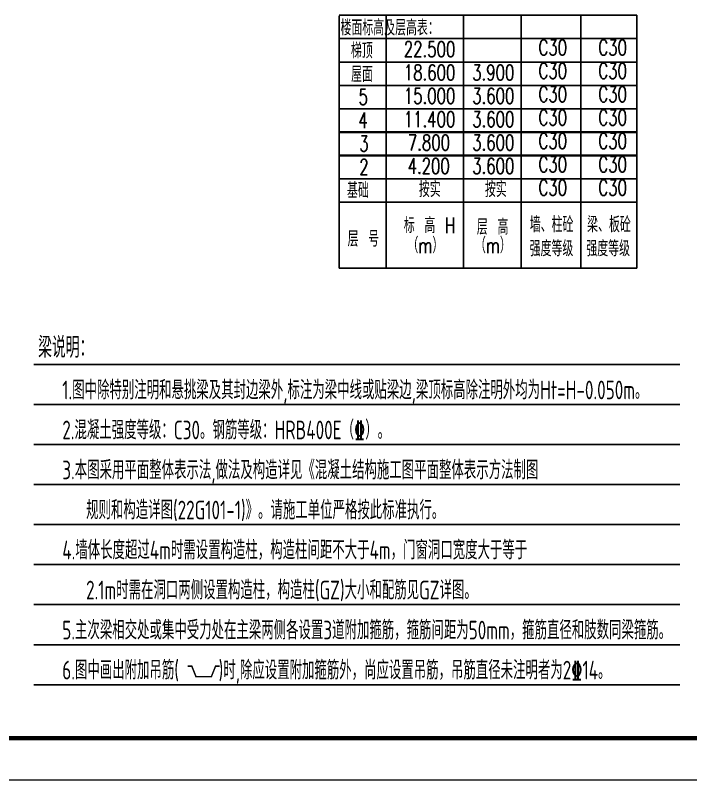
# Model space of a CAD drawing. Extents: x 3968514 to 5230306, y -516551 to -228246.
# Drawn here: x 4818189 to 4834469, y -425966 to -407541 of the extents above; entities that cross this region are included whole.
import ezdxf

# ---------------------------------------------------------------- set-up
doc = ezdxf.new("R2010")
doc.units = 0
doc.header["$LTSCALE"] = 1000
doc.header["$MEASUREMENT"] = 0
doc.layers.add('-S-text', color=7, linetype='Continuous')
doc.layers.add('墙柱楼面标高', color=7, linetype='Continuous')
doc.layers.add('BEAM-REINDJ', color=1, linetype='Continuous', lineweight=50)
doc.layers.add('FRAME', color=3, linetype='Continuous', lineweight=18)
doc.styles.add('HZ', font='txt.shx', dxfattribs={"width": 0.8, "bigfont": 'hztxt.shx'})
doc.styles.add('TSSD_DIMENSION', font='tssdeng.shx', dxfattribs={"width": 0.7, "bigfont": 'tssdchn.shx'})

# ---------------------------------------------------------------- blocks, each defined once
blk = doc.blocks.new('gsdgsfrtr')
at = {"layer": '墙柱楼面标高'}
for p, q in [((-524913, -1071132), (-517735, -1071132)), ((-523781, -1071150), (-523781, -1077231)), ((-521915, -1071132), (-521915, -1077231)), ((-520529, -1071132), (-520529, -1077231)), ((-519087, -1071132), (-519086, -1077231)), ((-517735, -1071132), (-517735, -1077231)), ((-524913, -1071695), (-517735, -1071695)), ((-524913, -1071695), (-517735, -1071695)), ((-524913, -1072259), (-517735, -1072259)), ((-524913, -1072822), (-517735, -1072822)), ((-524913, -1073385), (-517735, -1073385)), ((-524913, -1073948), (-517735, -1073948)), ((-524913, -1074511), (-517735, -1074511)), ((-524913, -1075074), (-517735, -1075074)), ((-524913, -1075074), (-517735, -1075074)), ((-524913, -1075074), (-517735, -1075074)), ((-524913, -1075637), (-517735, -1075637)), ((-524913, -1075637), (-517735, -1075637)), ((-524913, -1075637), (-517735, -1075637)), ((-524913, -1077231), (-517735, -1077231))]:
    blk.add_line(p, q, dxfattribs=at)
blk.add_lwpolyline([(-524913, -1071149), (-524913, -1077231)], dxfattribs=at)
at = {"layer": '墙柱楼面标高', "style": 'HZ', "width": 0.7}
for s, p in [('楼面标高及层高表：', (-524881, -1071619)), ('梯顶', (-524631, -1072173)), ('22.500', (-523355, -1072137)), ('C30', (-520108, -1072097)), ('C30', (-518666, -1072097)), ('C30', (-520108, -1072660)), ('C30', (-518666, -1072660)), ('屋面', (-524626, -1072742)), ('18.600', (-523355, -1072700)), ('3.900', (-521707, -1072700)), ('C30', (-520108, -1073223)), ('C30', (-518666, -1073223)), ('5', (-524446, -1073287)), ('15.000', (-523355, -1073263)), ('3.600', (-521707, -1073263)), ('C30', (-520108, -1073786)), ('C30', (-518666, -1073786)), ('4', (-524446, -1073850)), ('11.400', (-523355, -1073826)), ('3.600', (-521707, -1073826)), ('C30', (-520108, -1074349)), ('C30', (-518666, -1074349)), ('3', (-524428, -1074413)), ('7.800', (-523257, -1074389)), ('3.600', (-521707, -1074389)), ('2', (-524428, -1074976)), ('4.200', (-523263, -1074952)), ('3.600', (-521707, -1074952)), ('C30', (-520108, -1074912)), ('C30', (-518666, -1074912)), ('基础', (-524725, -1075539)), ('按实', (-522993, -1075515)), ('按实', (-521400, -1075515)), ('C30', (-520108, -1075475)), ('C30', (-518666, -1075475)), ('标 高 H', (-523356, -1076384)), ('层 高', (-521595, -1076421)), ('墙、柱砼', (-520320, -1076363)), ('梁、板砼', (-518937, -1076363)), ('层 号', (-524710, -1076708)), ('（m）', (-523268, -1076864)), ('（m）', (-521641, -1076864)), ('强度等级', (-520323, -1076942)), ('强度等级', (-518957, -1076942))]:
    blk.add_text(s, height=376, dxfattribs=at).set_placement(p)
blk = doc.blocks.new('A$C0B803521')
at = {"layer": 'FRAME', "lineweight": 140}
blk.add_line((-97543, 35252), (-16943, 35252), dxfattribs=at)
at = {"layer": 'FRAME', "lineweight": 18}
blk.add_line((-100043, 34252), (-15943, 34252), dxfattribs=at)

msp = doc.modelspace()

# ---------------------------------------------------------------- linework, layer by layer
at = {"layer": '-S-text', "color": 8}
for p, q in [((4818633.11363, -415958.99323, -0.30417), (4834210.76052, -415958.99323, -0.30417)), ((4818633.11363, -416923.63403, -0.30417), (4834210.76052, -416923.63403, -0.30417)), ((4818633.11363, -417888.27482, -0.30417), (4834210.76052, -417888.27482, -0.30417)), ((4818633.11363, -418852.91562, -0.30417), (4834210.76052, -418852.91562, -0.30417)), ((4818633.11363, -419817.55641, -0.30417), (4834210.76052, -419817.55641, -0.30417)), ((4818633.11363, -420782.1972, -0.30417), (4834210.76052, -420782.1972, -0.30417)), ((4818633.11363, -421746.838, -0.30417), (4834210.76052, -421746.838, -0.30417)), ((4818633.11363, -422711.47879, -0.30417), (4834210.76052, -422711.47879, -0.30417)), ((4818633.11363, -423676.11958, -0.30417), (4834210.76052, -423676.11958, -0.30417))]:
    msp.add_line(p, q, dxfattribs=at)
at = {"color": 1, "const_width": 60}
for points in [[(4825995.65056, -410357.0976), (4833174.2687, -410357.08641)], [(4825995.65056, -410920.21955), (4833174.2687, -410920.20835)]]:
    msp.add_lwpolyline(points, dxfattribs=at)
at = {"layer": 'BEAM-REINDJ', "const_width": 35, "elevation": -0.30417}
msp.add_lwpolyline([(4822343.67365, -423230.34889), (4822443.67365, -423230.34889), (4822543.67365, -423480.34889), (4822915.82209, -423480.34889), (4823015.82209, -423230.34889), (4823115.82209, -423230.34889)], dxfattribs=at)

# ---------------------------------------------------------------- block references
for name, p in [('A$C0B803521', (4860630.60781, -460218.25571)), ('gsdgsfrtr', (5350909.03377, 663590.77828))]:
    msp.add_blockref(name, p)

# ---------------------------------------------------------------- texts
at = {"layer": '-S-text', "style": 'TSSD_DIMENSION', "width": 0.7}
for s, height, p in [('梁说明：', 500, (4818739.85978, -415795.12304, -0.30417)), ('1.图中除特别注明和悬挑梁及其封边梁外,标注为梁中线或贴梁边,梁顶标高除注明外均为Ht=H-0.050m。', 450, (4819321.61082, -416796.9314, -0.30417)), ('2.混凝土强度等级：C30。钢筋等级：HRB400E（%%132）。', 450, (4819321.61082, -417761.57219, -0.30417)), ('3.本图采用平面整体表示法,做法及构造详见《混凝土结构施工图平面整体表示方法制图', 450, (4819321.61082, -418726.21298, -0.30417)), ('   规则和构造详图(22G101-1)》。请施工单位严格按此标准执行。', 450, (4819321.61082, -419690.85378, -0.30417)), ('4.墙体长度超过4m时需设置构造柱，构造柱间距不大于4m，门窗洞口宽度大于等于', 450, (4819321.61082, -420655.49457, -0.30417)), ('   2.1m时需在洞口两侧设置构造柱，构造柱(GZ)大小和配筋见GZ详图。', 450, (4819321.61082, -421620.13536, -0.30417)), ('5.主次梁相交处或集中受力处在主梁两侧各设置3道附加箍筋，箍筋间距为50mm，箍筋直径和肢数同梁箍筋。', 450, (4819321.61082, -422584.77616, -0.30417)), ('6.图中画出附加吊筋(     )时,除应设置附加箍筋外，尚应设置吊筋，吊筋直径未注明者为2%%13214。', 450, (4819321.61082, -423549.41695, -0.30417))]:
    msp.add_text(s, height=height, dxfattribs=at).set_placement(p)

doc.saveas('drawing.dxf')
